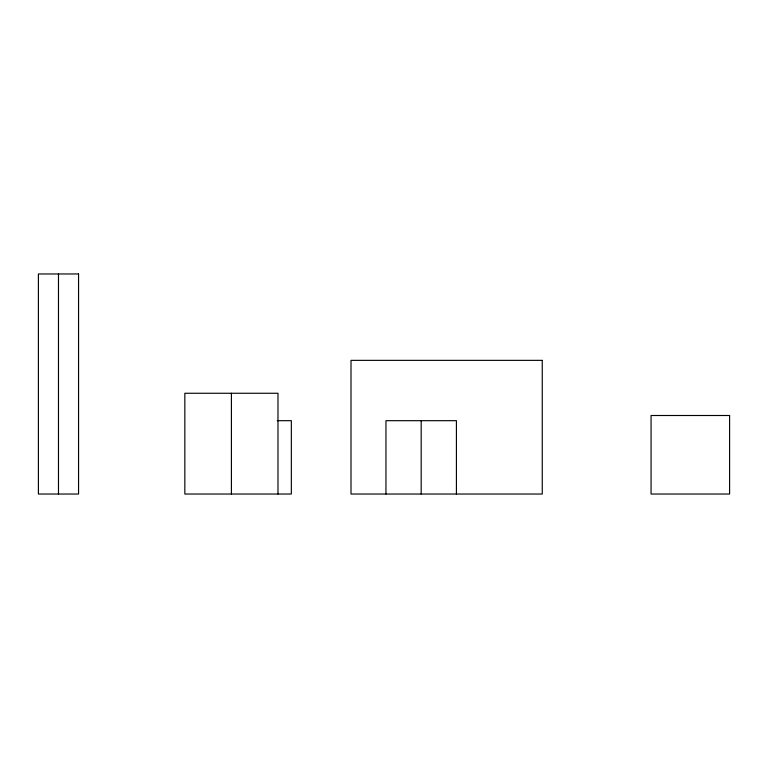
<?xml version="1.0" encoding="UTF-8"?>
<svg xmlns="http://www.w3.org/2000/svg" width="768" height="768" viewBox="0 0 768 768"><rect width="100%" height="100%" fill="white"/><g stroke="black" fill="none" stroke-linecap="round" stroke-linejoin="round"><path stroke-width="1.15" d="M277.248 420.682L291.341 420.682L291.341 494.035L184.838 494.035L184.838 393.264L277.987 393.264L277.987 494.035M456.413 494.035L456.413 420.682L385.958 420.682L385.958 494.035M421.181 420.682L421.181 494.035M231.408 393.264L231.408 494.035M58.483 273.965L58.483 494.035M78.557 273.965L38.4 273.965L38.4 494.035L78.557 494.035L78.557 273.965M542.256 360.355L351.005 360.355L351.005 494.035L542.256 494.035L542.256 360.355M729.6 415.498L651.062 415.498L651.062 494.035L729.6 494.035L729.6 415.498"/></g></svg>
